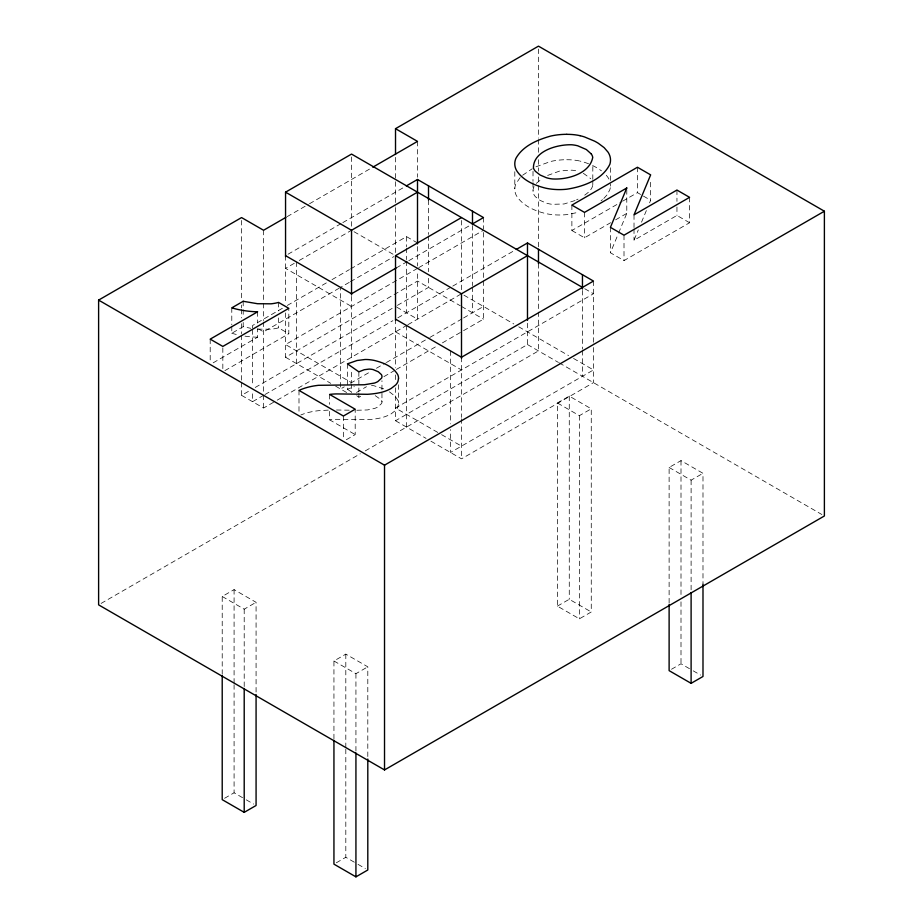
<?xml version="1.0" encoding="UTF-8"?>
<svg xmlns="http://www.w3.org/2000/svg" width="923" height="923" viewBox="0 0 923 923"><rect width="100%" height="100%" fill="white"/><g stroke="black" fill="none" stroke-linecap="round" stroke-linejoin="round"><path stroke-width="0.69" stroke-dasharray="4.62 3.46" d="M584.709 195.145C588.528 192.422 593.108 188.742 592.831 183.55M689.585 197.349L689.585 222.743L624.006 260.598L610.415 252.752L618.052 234.384M618.595 233.069L626.786 213.386L626.786 189.4M689.585 222.743L676.951 215.451L634.02 240.245L638.312 229.919M641.531 222.189L646.354 210.582M649.573 202.841L650.646 200.268L650.646 180.516M534.013 186.538L533.021 189.677L533.425 193.415A22.279 12.864 0 0 0 535.502 196.807L540.174 200.441L546.451 203.141A22.071 12.737 0 0 0 552.3 204.329L564.126 203.971L575.191 200.476M520.134 177.608L515.98 183.654A39.574 22.844 0 0 0 514.919 187.369A40.116 23.156 0 0 0 514.93 191.119A38.339 22.14 0 0 0 516.568 195.941C522.937 205.91 534.775 210.894 545.851 213.605A38.512 22.233 0 0 0 556.223 214.921A40.45 23.352 0 0 0 560.549 214.99A39.377 22.729 0 0 0 567.057 214.574L577.66 212.475M536.309 183.377L542.216 178.589M603.838 198.433L607.115 194.799L609.768 189.861A39.343 22.717 0 0 0 610.368 187.346A40.727 23.513 0 0 0 610.484 184.819M522.626 175.243L532.202 168.771M601.035 200.822L602.5 199.633M287.145 216.651L308.259 204.468M309.493 203.752L371.577 167.905M288.045 254.229L341.568 223.32M342.814 222.605L405.059 186.665M294.264 263.332L285.553 268.362L351.536 306.459M299.248 260.459L351.536 230.265M231.788 326.211L231.788 333.261L243.199 326.684L250.698 328.3M282.357 308.305L252.556 325.507L252.556 328.38M287.33 305.432L327.054 282.496M332.026 279.623L349.402 269.597M350.648 268.881L406.512 236.623L417.508 242.968L417.508 265.974M339.295 288.126L263.563 331.853L258.671 329.026M349.229 282.392L340.541 287.411L340.541 388.998L344.267 386.841M350.463 281.677L393.925 256.582M213.167 362.831L257.609 337.172L257.609 328.703M396.348 267.878L407.551 261.417M408.797 260.701L471.042 224.762M224.889 370.631L288.807 333.734L288.807 308.34M417.508 268.362L285.553 344.556L351.536 382.641L351.536 369.592M418.754 267.647L483.49 230.265M285.553 312.897L285.553 357.247L417.508 281.065L460.277 305.755M241.561 382.445L241.561 395.344L250.26 390.325M255.221 387.464L396.14 306.101M397.386 305.375L428.514 287.411L428.514 277.396M263.736 395.24L252.556 401.69L252.556 391.629M264.982 394.525L392.863 320.696M397.825 317.824L451.543 286.811M452.789 286.095L515.034 250.156M241.561 395.344L263.563 408.047L275.977 400.87M277.212 400.155L407.585 324.896M407.966 324.665L461.5 293.756L513.788 323.95M571.879 205.114L571.879 230.508L621.364 201.929M622.598 201.214L637.447 192.642L642.246 195.422M571.879 230.508L584.501 237.799L610.611 222.72M615.595 219.847L626.786 213.386M350.498 383.241L370.411 371.738M376.434 368.265L385.353 363.12M386.391 362.52L428.93 337.968M429.956 337.368L462.538 318.562M463.577 317.962L483.49 306.459M356.509 392.471L366.466 386.714M383.899 376.653L395.102 370.181M396.348 369.465L437.433 345.744M442.417 342.871L462.331 331.369M463.577 330.653L483.49 319.15L483.49 230.45M346.344 439.729L355.193 434.606L355.193 409.212M395.517 387.833L395.517 420.738L527.483 344.556L527.483 321.654M101.103 603.423L360.282 453.781M365.266 450.897L538.478 350.902L538.478 312.089M222.212 674.286L222.212 596.477L234.084 589.624L256.075 602.315L256.075 693.092M557.388 402.959L569.272 396.105L591.262 408.808L591.262 611.972L579.39 618.825L557.388 606.134L557.388 402.959L579.39 415.662L591.262 408.808M430.949 441.194L461.5 458.835L593.466 382.641L593.466 344.014M222.212 596.477L244.203 609.18L256.075 602.315M333.941 738.792L333.941 660.983L345.813 654.13L367.804 666.821L367.804 757.598M669.117 602.915L669.117 467.465L681.001 460.612L702.991 473.314L702.991 584.259M333.941 660.983L355.932 673.686L367.804 666.821M669.117 467.465L691.108 480.168L702.991 473.314M224.589 798.28L234.084 792.788L245.08 799.145M557.388 606.134L569.272 599.281L591.262 611.972M336.318 862.786L345.813 857.294L356.809 863.64M671.494 669.267L681.001 663.775L691.996 670.133M547.651 175.439L560.053 170.905L571.856 170.178A22.083 12.749 0 0 1 577.833 171.228M576.598 199.829L578.017 199.126M356.716 395.725L358.862 397.225L362.278 395.748M535.951 166.798L550.766 161.444A44.177 25.509 0 0 1 566.78 159.714M347.429 363.847L347.429 389.241L354.328 386.622M328.288 410.112L318.527 410.7A41.304 23.848 0 0 0 315.966 411.012A43.6 25.175 0 0 0 300.852 414.958M356.832 410.262L367.412 409.95L374.53 408.451A16.499 9.518 0 0 0 377.784 406.997L381.58 403.536A9.865 5.7 0 0 0 381.96 401.897L381.96 380.738M336.491 409.997L350.025 410.193M257.552 329.13L271.004 329.211A29.859 17.237 0 0 0 278.573 327.827L288.807 333.734M231.788 333.261L233.346 333.699A61.714 35.628 0 0 0 236.496 334.507M588.551 163.752L584.363 162.275A40.924 23.629 0 0 0 580.094 161.121M375.246 395.644L381.361 399.947A10.326 5.953 0 0 1 381.972 401.897M383.703 388.837L374.034 385.779A29.536 17.052 0 0 0 371.519 385.341M592.635 165.552L594.643 166.567A64.425 37.197 0 0 1 598.358 168.713L601.473 170.836M583.324 173.259L590.778 178.681M643.446 196.114L650.646 200.268M584.744 288.726L593.466 293.756L395.517 408.035L440.34 433.914M354.017 231.708L393.856 254.702M518.761 326.823L568.568 355.574M573.541 358.447L593.466 369.95L450.505 452.478L450.505 429.587M461.5 306.459L483.49 319.15M527.483 344.556L558.45 362.439M559.246 362.889L821.897 514.538M396.74 307.163L417.508 319.162L417.508 271.05M395.517 331.853L461.5 369.95M441.586 434.629L461.5 446.132M285.553 357.247L330.757 383.345M335.649 386.172L346.644 392.517M395.517 420.738L426.068 438.379M329.626 411.381L329.626 419.85L355.193 434.606M693.219 670.836L700.545 675.071M246.303 799.849L253.64 804.083M358.032 864.355L365.37 868.578M389.471 391.871L395.079 396.244L397.721 400.017A24.84 14.341 0 0 1 398.517 403.109L397.951 406.858A23.167 13.383 0 0 1 395.805 410.25L391.121 413.873A31.878 18.402 0 0 1 380.368 417.992L376.538 418.719A56.603 32.674 0 0 1 367.562 419.688L336.699 419.319A27.517 15.887 0 0 0 335.303 419.354A30.921 17.849 0 0 0 329.615 419.827M347.429 389.241L351.721 392.24M606.319 175.255L608.049 177.551A38.87 22.44 0 0 1 609.78 181.116M691.108 480.168L691.108 591.112M681.001 460.612L681.001 594.62M681.001 601.819L681.001 663.775M676.951 190.057L676.951 201.341M676.951 206.994L676.951 215.451M637.447 167.248L637.447 192.642M634.02 214.84L634.02 227.543M634.02 228.95L634.02 240.245M624.006 235.203L624.006 260.598M610.484 167.744L610.484 186.077M610.415 227.358L610.415 252.752M593.466 281.065L593.466 342.629M592.831 166.625L592.797 179.397M592.797 180.804L592.797 185.038M584.501 212.394L584.501 237.799M582.459 290.445L582.459 349.113M582.459 350.544L582.459 376.296M579.39 415.662L579.39 618.825M569.272 396.105L569.272 599.281M538.478 49.023L538.478 138.15M538.478 139.592L538.478 153.968M538.478 159.714L538.478 171.217M538.478 176.962L538.478 184.15M538.478 185.592L538.478 247.399M538.478 263.62L538.478 310.843M533.021 171.332L532.986 181.335M533.021 182.616L532.986 191.211M514.803 171.701L514.803 188.627M483.49 217.574L483.49 229.019M472.495 225.535L472.495 285.622M472.495 287.053L472.495 312.805M461.5 220.447L461.5 290.883M461.5 357.247L461.5 417.381M461.5 418.765L461.5 458.835M450.505 350.902L450.505 423.865M428.514 200.129L428.514 234.477M428.514 235.907L428.514 271.674M417.508 141.381L417.508 177.228M406.512 236.623L406.512 246.683M406.512 248.114L406.512 259.617M406.512 261.059L406.512 312.805M406.512 325.507L406.512 427.084M398.505 384.776L398.505 403.109M395.517 157.36L395.517 180.297M395.517 181.727L395.517 206.106M395.517 207.537L395.517 253.41M395.517 319.15L395.517 367.804M395.517 374.957L395.517 382.168M358.862 371.831L358.862 391.583M358.862 392.99L358.862 397.225M355.932 673.686L355.932 751.495M351.536 156.956L351.536 227.393M351.536 296.398L351.536 359.647M351.536 383.899L351.536 392.483M345.813 654.13L345.813 747.792M345.813 749.222L345.813 857.294M343.391 416.031L343.391 440.017M329.626 394.444L329.626 404.32M298.994 390.406L298.994 412.973M296.548 262.017L296.548 363.593M285.553 255.659L285.553 302.882M278.573 302.421L278.573 310.889M278.573 317.95L278.573 327.827M263.563 230.265L263.563 301.948M263.563 303.39L263.563 320.593M263.563 322.023L263.563 393.706M263.563 395.102L263.563 408.047M257.609 311.778L257.609 323.062M252.556 329.811L252.556 385.883M244.203 609.18L244.203 686.989M243.199 301.279L243.199 308.34M243.199 309.747L243.199 316.808M243.199 322.45L243.199 326.684M241.561 220.435L241.561 299.294M241.561 305.028L241.561 307.89M241.561 309.32L241.561 317.927M241.561 323.661L241.561 333.699M241.561 335.13L241.561 381.003M234.084 589.624L234.084 683.285M234.084 684.728L234.084 792.788M231.788 307.867L231.788 324.792M222.835 347.844L222.835 369.004M210.202 339.145L210.202 361.712M566.78 159.737A35.997 20.779 0 0 1 580.117 161.075M257.609 337.207A61.714 35.628 0 0 1 244.48 336.064"/><path stroke-width="1.38" d="M395.517 154.487L395.517 128.689L538.478 46.15L824.389 211.217L824.389 515.98L384.522 769.932L98.611 604.865L98.611 300.102L241.561 217.574L263.563 230.265L285.911 217.367M285.553 256.859L285.553 192.169L351.536 154.083L582.251 287.284M372.811 167.19L417.508 141.381L395.517 128.689M406.305 185.95L417.508 179.477L483.49 217.574L472.288 224.035M285.553 192.169L351.536 230.265L417.508 192.169M395.517 320.35L395.517 255.659L461.5 217.574M396.348 267.878L351.536 293.756L285.553 255.659M516.28 249.441L527.483 242.968L593.466 281.065L461.5 357.247L395.517 319.15M395.517 255.659L461.5 293.756L527.483 255.659M98.611 300.102L384.522 465.18L824.389 211.217M222.212 675.728L222.212 799.653L244.203 812.344L256.075 805.491L256.075 694.534M333.941 740.234L333.941 864.147L355.932 876.85L367.804 869.997L367.804 759.041M669.117 604.357L669.117 670.64L691.108 683.332L702.991 676.478L702.991 584.259M591.274 153.956L586.359 149.538L577.833 145.834A22.083 12.749 0 0 0 571.856 144.784C557.573 144.265 533.229 150.841 533.425 168.021A22.279 12.864 0 0 0 535.502 171.413L540.174 175.047L546.451 177.747A22.071 12.737 0 0 0 552.3 178.935C567.126 179.927 589.682 173.824 592.739 157.429A21.829 12.599 0 0 0 591.285 153.956M691.108 592.554L691.108 683.332M582.459 274.708L582.459 289.014M538.478 249.314L538.478 263.62M527.483 242.968L527.483 320.35M472.495 211.217L472.495 224.104M461.5 293.756L461.5 358.447M428.514 185.823L428.514 200.129M417.508 179.477L417.508 243.926M384.522 465.18L384.522 769.932M355.932 752.937L355.932 876.85M351.536 230.265L351.536 294.956M244.203 688.431L244.203 812.344M566.78 134.32A44.177 25.509 0 0 0 550.766 136.05C537.555 139.754 522.995 145.776 515.98 158.26A39.574 22.844 0 0 0 514.919 161.975A40.116 23.156 0 0 0 514.93 165.725A38.339 22.14 0 0 0 516.568 170.547C522.937 180.516 534.775 185.5 545.851 188.211A38.512 22.233 0 0 0 556.223 189.527A40.45 23.352 0 0 0 560.549 189.596A39.377 22.729 0 0 0 567.057 189.169C583.221 186.631 602.004 179.962 609.768 164.467A39.343 22.717 0 0 0 610.368 161.952A40.727 23.513 0 0 0 610.368 158.179A38.87 22.44 0 0 0 608.049 152.157L604.127 147.622L598.358 143.307A64.425 37.197 0 0 0 594.643 141.173L584.363 136.881A40.924 23.629 0 0 0 580.094 135.727M566.78 134.343A35.997 20.779 0 0 1 580.117 135.681M398.528 378.488L397.951 381.464A23.167 13.383 0 0 1 395.805 384.856L391.121 388.479A31.878 18.402 0 0 1 380.368 392.598L376.538 393.325A56.603 32.674 0 0 1 367.562 394.294L336.699 393.925A27.517 15.887 0 0 0 335.303 393.959A30.921 17.849 0 0 0 329.615 394.433L355.193 409.212L343.391 416.031L298.994 390.406A43.6 25.175 0 0 1 315.966 385.629A41.304 23.848 0 0 1 318.527 385.306L364.285 384.764L374.53 383.045A16.499 9.518 0 0 0 377.784 381.603L381.58 378.142A9.865 5.7 0 0 0 381.96 376.503A10.326 5.953 0 0 0 381.361 374.553L378.326 371.784L373.088 369.581A10.961 6.323 0 0 0 369.131 369.085L364.239 369.731L358.862 371.831L347.429 363.847L357.051 360.512L365.035 359.509A20.744 11.976 0 0 1 368.946 359.647A29.536 17.052 0 0 1 374.034 360.374C382.964 362.508 392.898 366.316 397.721 374.623A24.84 14.341 0 0 1 398.517 377.715L398.528 378.488M626.786 187.992L610.415 227.358L624.006 235.203L689.585 197.349L676.951 190.057L634.02 214.84L650.646 174.874L637.447 167.248L571.879 205.114L584.501 212.394L626.786 187.992M243.199 301.279L231.788 307.867L233.346 308.305A61.714 35.628 0 0 0 257.609 311.812L210.202 339.145L222.835 346.425L288.807 308.34L278.573 302.421A29.859 17.237 0 0 1 271.004 303.817L257.552 303.725L243.199 301.279"/></g></svg>
